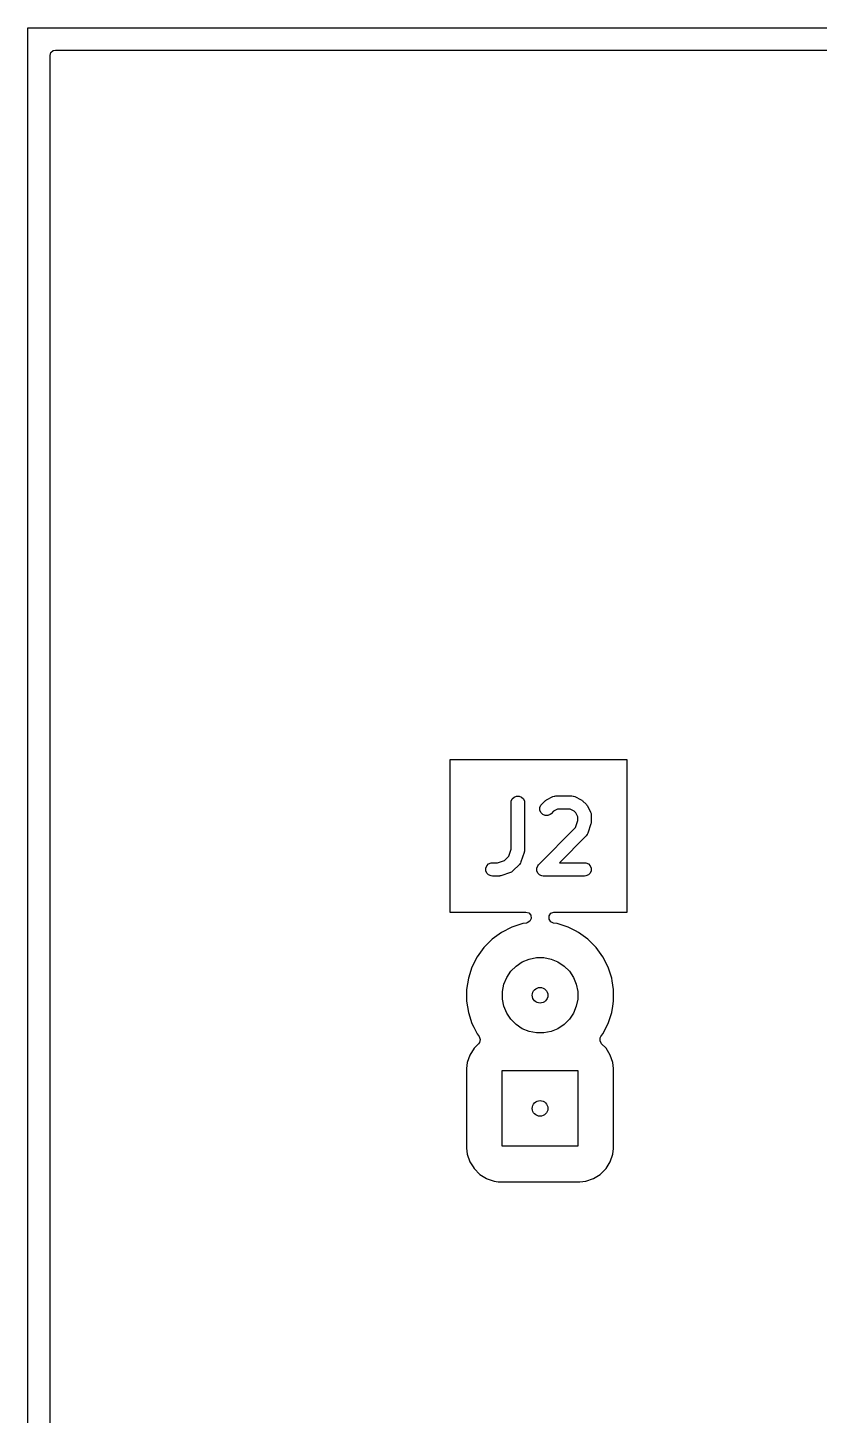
# Model space of a CAD drawing. Extents: x 20 to 124, y -124 to -20.
# Drawn here: x 20 to 37.77, y -51.15 to -20 of the extents above; entities that cross this region are included whole.
import ezdxf

# ---------------------------------------------------------------- set-up
doc = ezdxf.new("R2010")
doc.units = 0
doc.layers.add('BLACK', color=7, linetype='CONTINUOUS')
doc.layers.add('WHITE', color=7, linetype='CONTINUOUS')

msp = doc.modelspace()

# ---------------------------------------------------------------- linework, layer by layer
at = {"layer": 'BLACK', "linetype": 'CONTINUOUS'}
for p, q in [((20.5005, -20.6245), (20.520185, -20.557461)), ((20.520185, -20.557461), (20.572989, -20.511706)), ((20.572989, -20.511706), (20.6245, -20.5005)), ((20.6245, -20.5005), (123.3755, -20.5005)), ((20.5005, -26.448053), (20.5005, -20.6245)), ((20.5005, -28.892539), (20.5005, -26.448053)), ((20.5005, -39.853053), (20.5005, -28.892539)), ((33.457225, -36.438603), (29.473071, -36.438603)), ((29.473071, -36.438603), (29.473071, -39.853053)), ((33.457225, -39.051538), (33.457225, -36.438603)), ((30.85, -37.395828), (30.852882, -37.366564)), ((30.852882, -37.366564), (30.87528, -37.312492)), ((30.87528, -37.312492), (30.916664, -37.271108)), ((30.916664, -37.271108), (30.970736, -37.24871)), ((30.970736, -37.24871), (31.029264, -37.24871)), ((31.029264, -37.24871), (31.083336, -37.271108)), ((31.083336, -37.271108), (31.12472, -37.312492)), ((31.12472, -37.312492), (31.147118, -37.366564)), ((31.147118, -37.366564), (31.15, -37.395828)), ((31.536791, -37.432619), (31.608219, -37.361191)), ((31.608219, -37.361191), (31.619721, -37.35175)), ((31.619721, -37.35175), (31.622317, -37.348758)), ((31.622317, -37.348758), (31.626826, -37.345919)), ((31.626826, -37.345919), (31.630949, -37.342536)), ((31.630949, -37.342536), (31.634611, -37.341019)), ((31.634611, -37.341019), (31.647203, -37.333093)), ((31.647203, -37.333093), (31.790061, -37.261664)), ((31.790061, -37.261664), (31.817524, -37.251154)), ((31.817524, -37.251154), (31.822901, -37.250771)), ((31.822901, -37.250771), (31.827879, -37.24871)), ((31.827879, -37.24871), (31.857143, -37.245828)), ((31.857143, -37.245828), (32.214285, -37.245828)), ((32.214285, -37.245828), (32.243549, -37.24871)), ((32.243549, -37.24871), (32.248526, -37.250771)), ((32.248526, -37.250771), (32.253904, -37.251154)), ((32.253904, -37.251154), (32.281367, -37.261664)), ((32.281367, -37.261664), (32.424225, -37.333093)), ((32.424225, -37.333093), (32.436818, -37.34102)), ((32.436818, -37.34102), (32.440478, -37.342536)), ((32.440478, -37.342536), (32.444597, -37.345917)), ((32.444597, -37.345917), (32.449111, -37.348758)), ((32.449111, -37.348758), (32.451707, -37.351751)), ((32.451707, -37.351751), (32.463209, -37.361191)), ((32.463209, -37.361191), (32.534637, -37.432619)), ((30.85, -38.442916), (30.85, -37.395828)), ((31.15, -37.395828), (31.15, -38.467257)), ((31.495739, -37.509422), (31.518136, -37.45535)), ((31.495739, -37.567948), (31.495739, -37.509422)), ((31.518136, -37.62202), (31.495739, -37.567948)), ((31.518136, -37.45535), (31.536791, -37.432619)), ((31.559522, -37.663406), (31.518136, -37.62202)), ((31.613594, -37.685803), (31.559522, -37.663406)), ((31.67212, -37.685803), (31.613594, -37.685803)), ((31.726192, -37.663406), (31.67212, -37.685803)), ((31.748923, -37.644751), (31.726192, -37.663406)), ((31.803139, -37.590535), (31.748923, -37.644751)), ((31.892553, -37.545828), (31.803139, -37.590535)), ((32.178875, -37.545828), (31.892553, -37.545828)), ((32.268289, -37.590535), (32.178875, -37.545828)), ((32.305293, -37.627539), (32.268289, -37.590535)), ((32.35, -37.716952), (32.305293, -37.627539)), ((32.534637, -37.432619), (32.544077, -37.444121)), ((32.544077, -37.444121), (32.54707, -37.446717)), ((32.54707, -37.446717), (32.549908, -37.451226)), ((32.549908, -37.451226), (32.553292, -37.455349)), ((32.553292, -37.455349), (32.554808, -37.459011)), ((32.554808, -37.459011), (32.562735, -37.471603)), ((32.562735, -37.471603), (32.634164, -37.614459)), ((32.634164, -37.614459), (32.644673, -37.641923)), ((32.644673, -37.641923), (32.645054, -37.647297)), ((32.645054, -37.647297), (32.647118, -37.652278)), ((32.647118, -37.652278), (32.65, -37.681542)), ((32.65, -37.681542), (32.65, -37.8244)), ((31.465362, -38.789762), (32.297466, -37.957657)), ((32.297466, -37.957657), (32.35, -37.800059)), ((32.35, -37.800059), (32.35, -37.716952)), ((32.642302, -37.871835), (32.570873, -38.08612)), ((32.645601, -37.857325), (32.642302, -37.871835)), ((32.647118, -37.853664), (32.645601, -37.857325)), ((32.64764, -37.848355), (32.647118, -37.853664)), ((32.648822, -37.843161), (32.64764, -37.848355)), ((32.65, -37.8244), (32.648541, -37.839211)), ((32.648541, -37.839211), (32.648822, -37.843161)), ((32.534637, -38.144751), (31.93356, -38.745828)), ((32.553292, -38.122021), (32.534637, -38.144751)), ((32.555355, -38.117039), (32.553292, -38.122021)), ((32.558885, -38.11297), (32.555355, -38.117039)), ((32.570873, -38.08612), (32.558885, -38.11297)), ((30.704687, -38.693294), (30.797466, -38.600514)), ((30.797466, -38.600514), (30.85, -38.442916)), ((31.142302, -38.514692), (31.070873, -38.728977)), ((31.145601, -38.500182), (31.142302, -38.514692)), ((31.147118, -38.496521), (31.145601, -38.500182)), ((31.14764, -38.491212), (31.147118, -38.496521)), ((31.148822, -38.486018), (31.14764, -38.491212)), ((31.15, -38.467257), (31.148541, -38.482068)), ((31.148541, -38.482068), (31.148822, -38.486018)), ((30.281453, -38.866564), (30.303851, -38.812492)), ((30.281453, -38.925092), (30.281453, -38.866564)), ((30.303851, -38.979164), (30.281453, -38.925092)), ((30.303851, -38.812492), (30.345235, -38.771108)), ((30.345235, -38.771108), (30.399307, -38.74871)), ((30.399307, -38.74871), (30.428571, -38.745828)), ((30.428571, -38.745828), (30.547085, -38.745828)), ((30.547085, -38.745828), (30.704687, -38.693294)), ((30.89178, -38.930466), (30.86905, -38.949121)), ((31.034637, -38.787608), (30.89178, -38.930466)), ((31.053292, -38.764877), (31.034637, -38.787608)), ((31.055354, -38.759897), (31.053292, -38.764877)), ((31.058885, -38.755827), (31.055354, -38.759897)), ((31.070873, -38.728977), (31.058885, -38.755827)), ((31.42431, -38.866565), (31.446707, -38.812493)), ((31.42431, -38.925091), (31.42431, -38.866565)), ((31.446707, -38.979163), (31.42431, -38.925091)), ((31.446707, -38.812493), (31.465362, -38.789762)), ((31.93356, -38.745828), (32.5, -38.745828)), ((32.5, -38.745828), (32.529264, -38.74871)), ((32.529264, -38.74871), (32.583336, -38.771108)), ((32.583336, -38.771108), (32.62472, -38.812492)), ((32.62472, -38.812492), (32.647118, -38.866564)), ((32.647118, -38.925092), (32.62472, -38.979164)), ((32.647118, -38.866564), (32.647118, -38.925092)), ((30.345235, -39.020548), (30.303851, -38.979164)), ((30.399307, -39.042946), (30.345235, -39.020548)), ((30.428571, -39.045828), (30.399307, -39.042946)), ((30.571428, -39.045828), (30.428571, -39.045828)), ((30.586233, -39.044369), (30.571428, -39.045828)), ((30.590188, -39.044651), (30.586233, -39.044369)), ((30.595389, -39.043468), (30.590188, -39.044651)), ((30.600692, -39.042946), (30.595389, -39.043468)), ((30.604349, -39.04143), (30.600692, -39.042946)), ((30.618862, -39.038131), (30.604349, -39.04143)), ((30.833148, -38.966703), (30.618862, -39.038131)), ((30.859999, -38.954715), (30.833148, -38.966703)), ((30.86407, -38.951183), (30.859999, -38.954715)), ((30.86905, -38.949121), (30.86407, -38.951183)), ((31.488093, -39.020549), (31.446707, -38.979163)), ((31.519767, -39.033668), (31.488093, -39.020549)), ((31.542164, -39.042946), (31.519767, -39.033668)), ((31.571428, -39.045828), (31.542164, -39.042946)), ((32.5, -39.045828), (31.571428, -39.045828)), ((32.529264, -39.042946), (32.5, -39.045828)), ((32.583336, -39.020548), (32.529264, -39.042946)), ((32.62472, -38.979164), (32.583336, -39.020548)), ((33.457225, -39.853053), (33.457225, -39.051538)), ((20.5005, -46.671538), (20.5005, -39.853053)), ((29.473071, -39.853053), (31.176907, -39.853053)), ((31.176907, -39.853053), (31.243946, -39.872738)), ((31.243946, -39.872738), (31.289701, -39.925542)), ((31.743237, -39.88219), (31.8072, -39.854076)), ((31.8072, -39.854076), (31.823093, -39.853053)), ((31.823093, -39.853053), (33.457225, -39.853053)), ((31.113506, -40.11264), (30.866423, -40.192922)), ((31.196305, -40.099526), (31.113506, -40.11264)), ((31.211842, -40.09603), (31.196305, -40.099526)), ((31.27062, -40.058256), (31.211842, -40.09603)), ((31.299645, -39.9947), (31.27062, -40.058256)), ((31.289701, -39.925542), (31.299645, -39.9947)), ((31.703629, -40.010285), (31.704627, -39.940423)), ((31.74056, -40.069597), (31.703629, -40.010285)), ((31.704627, -39.940423), (31.743237, -39.88219)), ((31.803695, -40.099526), (31.74056, -40.069597)), ((31.886493, -40.11264), (31.803695, -40.099526)), ((32.133576, -40.192922), (31.886493, -40.11264)), ((30.424768, -40.463571), (30.241071, -40.647268)), ((30.424774, -40.463566), (30.424768, -40.463571)), ((30.634945, -40.310868), (30.424774, -40.463566)), ((30.866423, -40.192922), (30.634945, -40.310868)), ((32.292764, -40.274034), (32.133576, -40.192922)), ((32.365051, -40.310866), (32.292764, -40.274034)), ((32.365053, -40.310867), (32.365051, -40.310866)), ((32.365054, -40.310868), (32.365053, -40.310867)), ((32.575225, -40.463566), (32.365054, -40.310868)), ((32.575229, -40.463569), (32.575225, -40.463566)), ((32.758931, -40.647271), (32.575229, -40.463569)), ((30.241066, -40.647274), (30.088368, -40.857445)), ((30.241071, -40.647268), (30.241066, -40.647274)), ((32.911634, -40.857449), (32.758931, -40.647271)), ((29.970422, -41.088923), (29.89014, -41.336006)), ((30.088368, -40.857445), (29.970422, -41.088923)), ((30.842941, -41.183266), (30.960766, -41.065441)), ((30.960766, -41.065441), (31.099313, -40.972867)), ((31.099313, -40.972867), (31.253258, -40.909101)), ((31.253258, -40.909101), (31.416685, -40.876593)), ((31.416685, -40.876593), (31.583315, -40.876593)), ((31.583315, -40.876593), (31.746742, -40.909101)), ((31.746742, -40.909101), (31.900687, -40.972867)), ((31.900687, -40.972867), (32.039234, -41.065441)), ((32.039234, -41.065441), (32.157059, -41.183266)), ((33.029579, -41.088928), (32.911634, -40.857449)), ((33.10986, -41.336007), (33.029579, -41.088928)), ((29.89014, -41.336006), (29.8495, -41.592597)), ((30.686601, -41.475758), (30.750367, -41.321813)), ((30.750367, -41.321813), (30.842941, -41.183266)), ((32.157059, -41.183266), (32.249633, -41.321813)), ((32.249633, -41.321813), (32.313399, -41.475758)), ((33.119809, -41.398825), (33.10986, -41.336007)), ((33.1505, -41.592597), (33.119809, -41.398825)), ((29.8495, -41.592597), (29.8495, -41.852402)), ((30.654093, -41.639185), (30.686601, -41.475758)), ((30.654093, -41.805815), (30.654093, -41.639185)), ((32.313399, -41.475758), (32.345907, -41.639185)), ((32.345907, -41.639185), (32.345907, -41.805815)), ((33.1505, -41.852402), (33.1505, -41.592597)), ((29.8495, -41.852402), (29.89014, -42.108993)), ((30.686601, -41.969242), (30.654093, -41.805815)), ((30.750367, -42.123187), (30.686601, -41.969242)), ((32.313399, -41.969242), (32.249633, -42.123187)), ((32.345907, -41.805815), (32.313399, -41.969242)), ((33.10986, -42.108993), (33.132539, -41.965798)), ((33.132539, -41.965798), (33.1505, -41.852402)), ((29.89014, -42.108993), (29.970422, -42.356076)), ((29.970422, -42.356076), (30.010758, -42.435238)), ((30.842941, -42.261734), (30.750367, -42.123187)), ((30.960766, -42.379559), (30.842941, -42.261734)), ((32.157059, -42.261734), (32.039234, -42.379559)), ((32.249633, -42.123187), (32.157059, -42.261734)), ((32.911634, -42.587551), (33.029579, -42.356072)), ((33.029579, -42.356072), (33.10986, -42.108993)), ((30.010758, -42.435238), (30.058311, -42.528566)), ((30.058311, -42.528566), (30.088368, -42.587554)), ((30.088368, -42.587554), (30.133213, -42.649279)), ((30.133213, -42.649279), (30.156693, -42.715085)), ((31.099313, -42.472133), (30.960766, -42.379559)), ((31.253258, -42.535899), (31.099313, -42.472133)), ((31.416685, -42.568407), (31.253258, -42.535899)), ((31.583315, -42.568407), (31.416685, -42.568407)), ((31.746742, -42.535899), (31.583315, -42.568407)), ((31.900687, -42.472133), (31.746742, -42.535899)), ((32.039234, -42.379559), (31.900687, -42.472133)), ((32.850922, -42.67883), (32.866784, -42.64928)), ((32.866784, -42.64928), (32.911634, -42.587551)), ((30.020183, -42.910239), (29.924211, -43.062976)), ((30.120577, -42.809845), (30.020183, -42.910239)), ((30.140867, -42.783139), (30.120577, -42.809845)), ((30.156693, -42.715085), (30.140867, -42.783139)), ((32.845938, -42.748522), (32.850922, -42.67883)), ((32.879423, -42.809845), (32.845938, -42.748522)), ((32.979816, -42.910238), (32.879423, -42.809845)), ((33.075789, -43.062978), (32.979816, -42.910238)), ((29.86463, -43.23325), (29.8495, -43.367539)), ((29.864631, -43.233245), (29.86463, -43.23325)), ((29.924211, -43.062976), (29.864631, -43.233245)), ((33.135368, -43.233245), (33.075789, -43.062978)), ((33.1505, -43.367546), (33.135368, -43.233245)), ((29.8495, -43.367539), (29.8495, -45.15746)), ((30.65, -45.1125), (30.65, -43.4125)), ((30.65, -43.4125), (32.35, -43.4125)), ((32.35, -43.4125), (32.35, -45.1125)), ((33.1505, -44.624155), (33.1505, -43.367546)), ((33.1505, -45.157454), (33.1505, -44.624155)), ((29.8495, -45.15746), (29.86463, -45.291749)), ((32.35, -45.1125), (30.65, -45.1125)), ((33.135902, -45.287022), (33.149905, -45.162731)), ((33.149905, -45.162731), (33.1505, -45.157454)), ((29.86463, -45.291749), (29.864631, -45.291754)), ((29.864631, -45.291754), (29.924211, -45.462023)), ((29.924211, -45.462023), (29.996269, -45.576701)), ((32.979816, -45.614762), (33.075789, -45.462022)), ((33.075789, -45.462022), (33.135368, -45.291755)), ((33.135368, -45.291755), (33.135902, -45.287022)), ((29.996269, -45.576701), (30.020184, -45.614762)), ((30.020184, -45.614762), (30.147738, -45.742316)), ((30.147738, -45.742316), (30.300478, -45.838289)), ((32.699522, -45.838289), (32.852262, -45.742316)), ((32.852262, -45.742316), (32.979816, -45.614762)), ((30.300478, -45.838289), (30.315502, -45.843546)), ((30.315502, -45.843546), (30.470745, -45.897868)), ((30.470745, -45.897868), (30.47075, -45.897869)), ((30.47075, -45.897869), (30.561246, -45.908065)), ((30.561246, -45.908065), (30.60504, -45.912999)), ((30.60504, -45.912999), (30.605043, -45.913)), ((30.605043, -45.913), (30.605046, -45.913)), ((30.605046, -45.913), (32.394957, -45.913)), ((32.394957, -45.913), (32.394958, -45.912999)), ((32.394958, -45.912999), (32.462104, -45.905434)), ((32.462104, -45.905434), (32.529249, -45.897869)), ((32.529249, -45.897869), (32.529252, -45.897868)), ((32.529252, -45.897868), (32.529255, -45.897868)), ((32.529255, -45.897868), (32.699522, -45.838289)), ((20.5005, -51.068053), (20.5005, -46.671538)), ((20.5005, -58.836723), (20.5005, -51.068053))]:
    msp.add_line(p, q, dxfattribs=at)
at = {"layer": 'BLACK'}
for centre in [(31.5, -41.7225), (31.5, -44.2625)]:
    msp.add_circle(centre, 0.175, dxfattribs=at)
at = {"layer": 'WHITE', "linetype": 'CONTINUOUS'}
for p, q in [((20, -20), (124, -20)), ((20, -124), (20, -20))]:
    msp.add_line(p, q, dxfattribs=at)
at = {"layer": 'WHITE'}
for centre in [(31.5, -41.7225), (31.5, -44.2625)]:
    msp.add_circle(centre, 0.175, dxfattribs=at)

doc.saveas('drawing.dxf')
